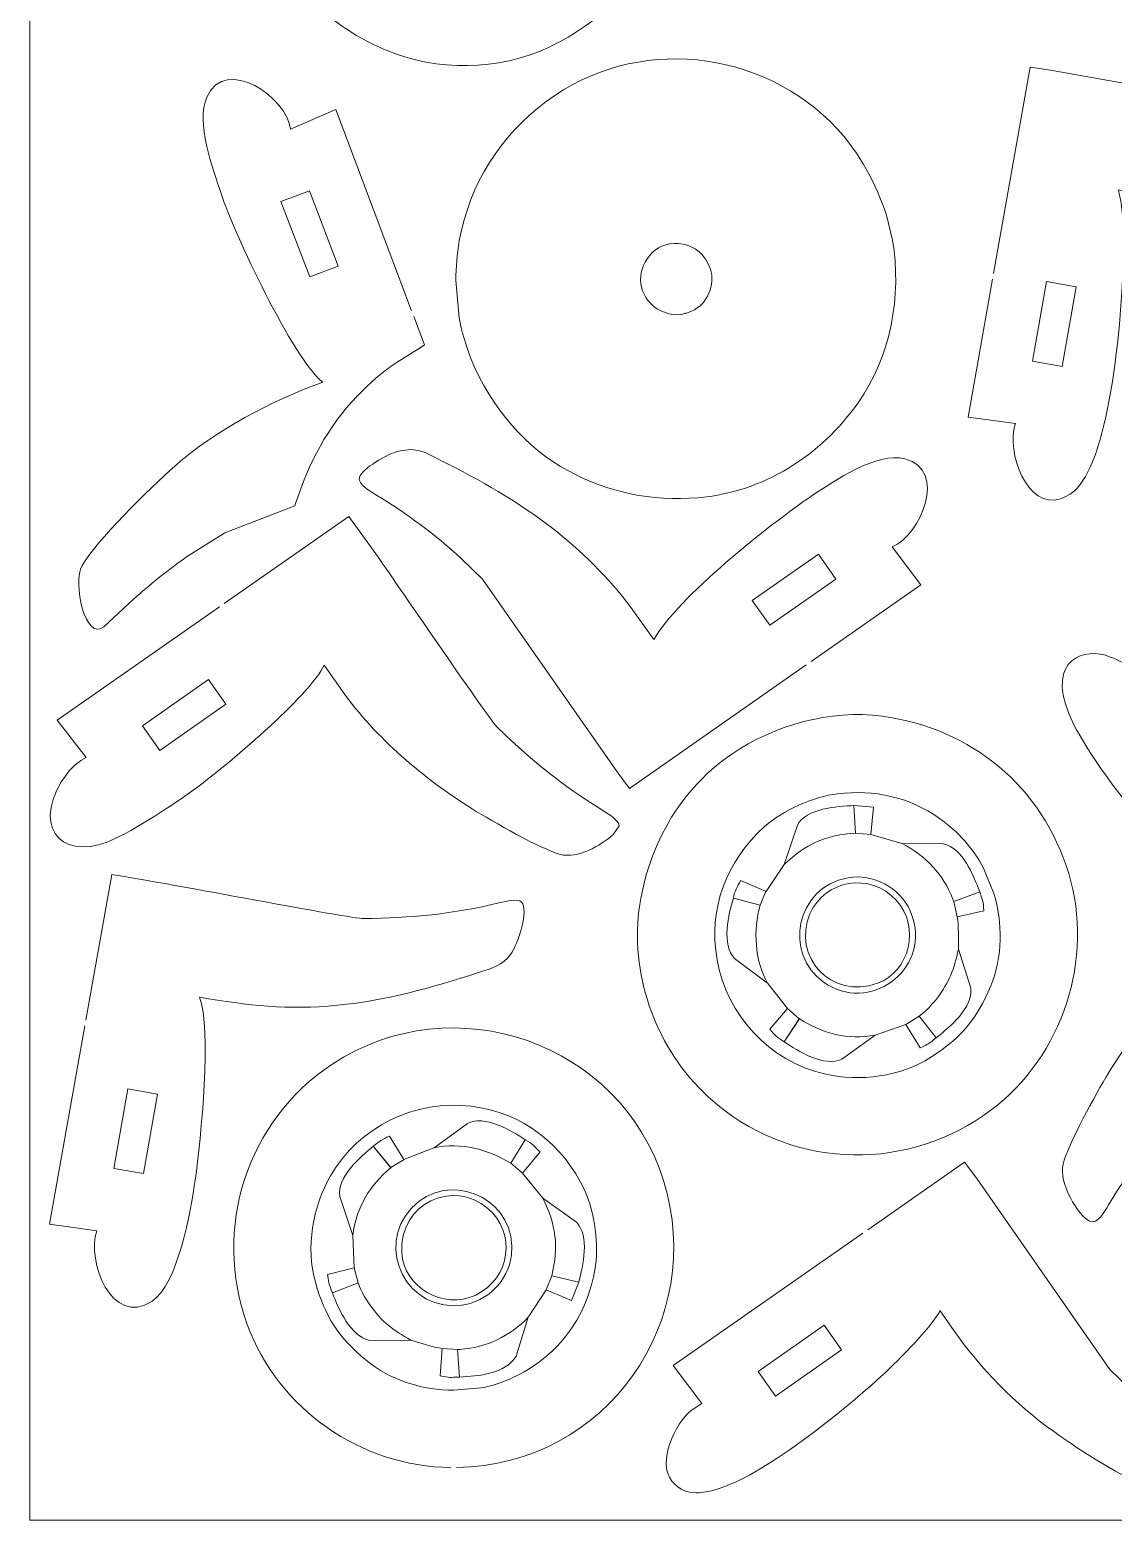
# Model space of a CAD drawing. Header units: centimetres. Extents: x -72 to 73, y -15 to 15.
# Drawn here: x 51.5 to 62.23, y -14.85 to -0.08 of the extents above; entities that cross this region are included whole.
import ezdxf

# ---------------------------------------------------------------- set-up
doc = ezdxf.new("R2010")
doc.units = ezdxf.units.CM
doc.header["$MEASUREMENT"] = 0
doc.layers.add('Camada 1', color=7, linetype='Continuous')

msp = doc.modelspace()

# ---------------------------------------------------------------- linework, layer by layer
at = {"layer": 'Camada 1', "color": 1, "lineweight": 9}
for points, knots in [([(51.5, -14.85), (51.5, -14.85), (72.5, -14.85), (72.5, -14.85), (72.5, -14.85), (72.5, -14.85), (72.5, 14.85), (72.5, 14.85), (72.5, 14.85), (72.5, 14.85), (51.5, 14.85), (51.5, 14.85), (51.5, 14.85), (51.5, 14.85), (51.5, -14.85), (51.5, -14.85), (51.5, -14.85), (51.5, -14.85), (51.5, -14.85), (51.5, -14.85)], [0, 0, 0, 0, 0.16666667, 0.16666667, 0.16666667, 0.16666667, 0.33333333, 0.33333333, 0.33333333, 0.33333333, 0.5, 0.5, 0.5, 0.5, 0.66666667, 0.66666667, 0.66666667, 0.66666667, 1, 1, 1, 1]), ([(60.51351, -7.89568), (60.69157, -8.02194), (60.8478, -8.1917), (60.94967, -8.38671), (60.94967, -8.38671), (60.94967, -8.38671), (61.05129, -8.63861), (61.05129, -8.63861), (61.05129, -8.63861), (61.13818, -8.9228), (61.13962, -9.2727), (61.02089, -9.55524), (61.02089, -9.55524), (60.88398, -9.88103), (60.72944, -10.06858), (60.42817, -10.26241), (60.42817, -10.26241), (60.127, -10.45617), (59.72451, -10.50686), (59.37451, -10.42768), (59.37451, -10.42768), (58.82852, -10.30417), (58.40406, -9.84354), (58.30868, -9.29564), (58.30868, -9.29564), (58.21976, -8.78478), (58.40128, -8.31883), (58.77902, -7.97691), (58.77902, -7.97691), (58.95574, -7.81694), (59.26374, -7.67779), (59.50361, -7.6508), (59.50361, -7.6508), (59.87038, -7.60953), (60.20912, -7.67983), (60.51351, -7.89568)], [0, 0, 0, 0, 0.1, 0.1, 0.1, 0.1, 0.2, 0.2, 0.2, 0.2, 0.3, 0.3, 0.3, 0.3, 0.4, 0.4, 0.4, 0.4, 0.5, 0.5, 0.5, 0.5, 0.6, 0.6, 0.6, 0.6, 0.7, 0.7, 0.7, 0.7, 0.8, 0.8, 0.8, 0.8, 1, 1, 1, 1]), ([(60.13981, -8.14219), (60.13981, -8.14219), (59.83311, -8.05449), (59.83311, -8.05449), (59.83311, -8.05449), (59.83311, -8.05449), (59.8576, -7.78248), (59.8576, -7.78248), (59.8576, -7.78248), (59.8576, -7.78248), (59.66538, -7.76744), (59.66538, -7.76744), (59.66538, -7.76744), (59.66538, -7.76744), (59.68175, -8.04232), (59.68175, -8.04232), (59.68175, -8.04232), (59.68175, -8.04232), (59.83311, -8.05449), (59.83311, -8.05449)], [0, 0, 0, 0, 0.16666667, 0.16666667, 0.16666667, 0.16666667, 0.33333333, 0.33333333, 0.33333333, 0.33333333, 0.5, 0.5, 0.5, 0.5, 0.66666667, 0.66666667, 0.66666667, 0.66666667, 1, 1, 1, 1]), ([(58.9734, -8.35116), (58.9734, -8.35116), (58.79365, -8.61834), (58.79365, -8.61834), (58.79365, -8.61834), (58.79365, -8.61834), (58.54235, -8.51063), (58.54235, -8.51063), (58.54235, -8.51063), (58.50841, -8.57445), (58.48569, -8.61309), (58.47003, -8.68652), (58.47003, -8.68652), (58.47003, -8.68652), (58.73438, -8.75642), (58.73438, -8.75642), (58.73438, -8.75642), (58.73438, -8.75642), (58.79279, -8.61553), (58.79279, -8.61553)], [0, 0, 0, 0, 0.16666667, 0.16666667, 0.16666667, 0.16666667, 0.33333333, 0.33333333, 0.33333333, 0.33333333, 0.5, 0.5, 0.5, 0.5, 0.66666667, 0.66666667, 0.66666667, 0.66666667, 1, 1, 1, 1]), ([(59.60743, -8.48334), (59.85317, -8.43884), (60.11877, -8.57812), (60.22165, -8.81229), (60.22165, -8.81229), (60.22165, -8.81229), (60.24964, -8.8837), (60.24964, -8.8837), (60.24964, -8.8837), (60.40725, -9.39923), (59.82041, -9.84174), (59.36014, -9.51551), (59.36014, -9.51551), (58.97559, -9.24294), (59.07483, -8.5798), (59.60743, -8.48334)], [0, 0, 0, 0, 0.2, 0.2, 0.2, 0.2, 0.4, 0.4, 0.4, 0.4, 0.6, 0.6, 0.6, 0.6, 1, 1, 1, 1]), ([(60.70063, -9.1918), (60.70014, -9.10355), (60.70289, -8.95384), (60.68822, -8.86956), (60.68822, -8.86956), (60.68822, -8.86956), (60.95302, -8.81013), (60.95302, -8.81013), (60.95302, -8.81013), (60.94484, -8.70547), (60.94041, -8.71857), (60.91119, -8.623), (60.91119, -8.623), (60.91119, -8.623), (60.65476, -8.71985), (60.65476, -8.71985), (60.65476, -8.71985), (60.65476, -8.71985), (60.68822, -8.86956), (60.68822, -8.86956)], [0, 0, 0, 0, 0.16666667, 0.16666667, 0.16666667, 0.16666667, 0.33333333, 0.33333333, 0.33333333, 0.33333333, 0.5, 0.5, 0.5, 0.5, 0.66666667, 0.66666667, 0.66666667, 0.66666667, 1, 1, 1, 1]), ([(58.81083, -9.52966), (58.81083, -9.52966), (59.00739, -9.78022), (59.00739, -9.78022), (59.00739, -9.78022), (59.00739, -9.78022), (58.83013, -9.98512), (58.83013, -9.98512), (58.83013, -9.98512), (58.87867, -10.04255), (58.9083, -10.0672), (58.9722, -10.10777), (58.9722, -10.10777), (58.9722, -10.10777), (59.12117, -9.88076), (59.12117, -9.88076), (59.12117, -9.88076), (59.12117, -9.88076), (59.00653, -9.7774), (59.00653, -9.7774)], [0, 0, 0, 0, 0.16666667, 0.16666667, 0.16666667, 0.16666667, 0.33333333, 0.33333333, 0.33333333, 0.33333333, 0.5, 0.5, 0.5, 0.5, 0.66666667, 0.66666667, 0.66666667, 0.66666667, 1, 1, 1, 1]), ([(59.87538, -10.04387), (59.87538, -10.04387), (60.17768, -9.93607), (60.17768, -9.93607), (60.17768, -9.93607), (60.17768, -9.93607), (60.31978, -10.16944), (60.31978, -10.16944), (60.31978, -10.16944), (60.42019, -10.12447), (60.39947, -10.1287), (60.48043, -10.07112), (60.48043, -10.07112), (60.48043, -10.07112), (60.30996, -9.85565), (60.30996, -9.85565), (60.30996, -9.85565), (60.30996, -9.85565), (60.17768, -9.93607), (60.17768, -9.93607)], [0, 0, 0, 0, 0.16666667, 0.16666667, 0.16666667, 0.16666667, 0.33333333, 0.33333333, 0.33333333, 0.33333333, 0.5, 0.5, 0.5, 0.5, 0.66666667, 0.66666667, 0.66666667, 0.66666667, 1, 1, 1, 1]), ([(56.56786, -13.26566), (56.39505, -13.39903), (56.18704, -13.4988), (55.97076, -13.53921), (55.97076, -13.53921), (55.97076, -13.53921), (55.70016, -13.56274), (55.70016, -13.56274), (55.70016, -13.56274), (55.40298, -13.56274), (55.06795, -13.46181), (54.83246, -13.26566), (54.83246, -13.26566), (54.56094, -13.03948), (54.42677, -12.83686), (54.32949, -12.49209), (54.32949, -12.49209), (54.23225, -12.14743), (54.30146, -11.7477), (54.4795, -11.43614), (54.4795, -11.43614), (54.75725, -10.95013), (55.32186, -10.67889), (55.8737, -10.74787), (55.8737, -10.74787), (56.38824, -10.81219), (56.78075, -11.12201), (56.99729, -11.58321), (56.99729, -11.58321), (57.09861, -11.79899), (57.14162, -12.1342), (57.0973, -12.37149), (57.0973, -12.37149), (57.02953, -12.7343), (56.86326, -13.03768), (56.56786, -13.26566)], [0, 0, 0, 0, 0.1, 0.1, 0.1, 0.1, 0.2, 0.2, 0.2, 0.2, 0.3, 0.3, 0.3, 0.3, 0.4, 0.4, 0.4, 0.4, 0.5, 0.5, 0.5, 0.5, 0.6, 0.6, 0.6, 0.6, 0.7, 0.7, 0.7, 0.7, 0.8, 0.8, 0.8, 0.8, 1, 1, 1, 1]), ([(55.50309, -11.15966), (55.50309, -11.15966), (55.20601, -11.27437), (55.20601, -11.27437), (55.20601, -11.27437), (55.20601, -11.27437), (55.06189, -11.04494), (55.06189, -11.04494), (55.06189, -11.04494), (54.99278, -11.07457), (54.96054, -11.0957), (54.90306, -11.14495), (54.90306, -11.14495), (54.90306, -11.14495), (55.0766, -11.35378), (55.0766, -11.35378), (55.0766, -11.35378), (55.0766, -11.35378), (55.20896, -11.27437), (55.20896, -11.27437)], [0, 0, 0, 0, 0.16666667, 0.16666667, 0.16666667, 0.16666667, 0.33333333, 0.33333333, 0.33333333, 0.33333333, 0.5, 0.5, 0.5, 0.5, 0.66666667, 0.66666667, 0.66666667, 0.66666667, 1, 1, 1, 1]), ([(56.58257, -11.65968), (56.58257, -11.65968), (56.37961, -11.40967), (56.37961, -11.40967), (56.37961, -11.40967), (56.37961, -11.40967), (56.55609, -11.20083), (56.55609, -11.20083), (56.55609, -11.20083), (56.50499, -11.14972), (56.47468, -11.1167), (56.40903, -11.08025), (56.40903, -11.08025), (56.40903, -11.08025), (56.2649, -11.31262), (56.2649, -11.31262), (56.2649, -11.31262), (56.2649, -11.31262), (56.38255, -11.40967), (56.38255, -11.40967)], [0, 0, 0, 0, 0.16666667, 0.16666667, 0.16666667, 0.16666667, 0.33333333, 0.33333333, 0.33333333, 0.33333333, 0.5, 0.5, 0.5, 0.5, 0.66666667, 0.66666667, 0.66666667, 0.66666667, 1, 1, 1, 1]), ([(56.27078, -12.22736), (56.2415, -12.47537), (56.03065, -12.68865), (55.77664, -12.71857), (55.77664, -12.71857), (55.77664, -12.71857), (55.70016, -12.72445), (55.70016, -12.72445), (55.70016, -12.72445), (55.16107, -12.72445), (54.90947, -12.03387), (55.35602, -11.6891), (55.35602, -11.6891), (55.72912, -11.40105), (56.33426, -11.68983), (56.27078, -12.22736)], [0, 0, 0, 0, 0.2, 0.2, 0.2, 0.2, 0.4, 0.4, 0.4, 0.4, 0.6, 0.6, 0.6, 0.6, 1, 1, 1, 1]), ([(54.7001, -12.02735), (54.7001, -12.02735), (54.71481, -12.34796), (54.71481, -12.34796), (54.71481, -12.34796), (54.71481, -12.34796), (54.45009, -12.41561), (54.45009, -12.41561), (54.45009, -12.41561), (54.46374, -12.52478), (54.46575, -12.50373), (54.49715, -12.59799), (54.49715, -12.59799), (54.49715, -12.59799), (54.75305, -12.49797), (54.75305, -12.49797), (54.75305, -12.49797), (54.75305, -12.49797), (54.71481, -12.34796), (54.71481, -12.34796)], [0, 0, 0, 0, 0.16666667, 0.16666667, 0.16666667, 0.16666667, 0.33333333, 0.33333333, 0.33333333, 0.33333333, 0.5, 0.5, 0.5, 0.5, 0.66666667, 0.66666667, 0.66666667, 0.66666667, 1, 1, 1, 1]), ([(56.44138, -12.83622), (56.44138, -12.83622), (56.61492, -12.56856), (56.61492, -12.56856), (56.61492, -12.56856), (56.61492, -12.56856), (56.86788, -12.67151), (56.86788, -12.67151), (56.86788, -12.67151), (56.86788, -12.67151), (56.93847, -12.49209), (56.93847, -12.49209), (56.93847, -12.49209), (56.93847, -12.49209), (56.67081, -12.42738), (56.67081, -12.42738), (56.67081, -12.42738), (56.67081, -12.42738), (56.61492, -12.56856), (56.61492, -12.56856)], [0, 0, 0, 0, 0.16666667, 0.16666667, 0.16666667, 0.16666667, 0.33333333, 0.33333333, 0.33333333, 0.33333333, 0.5, 0.5, 0.5, 0.5, 0.66666667, 0.66666667, 0.66666667, 0.66666667, 1, 1, 1, 1]), ([(55.27367, -13.06566), (55.3582, -13.09099), (55.50056, -13.13739), (55.58545, -13.14801), (55.58545, -13.14801), (55.58545, -13.14801), (55.56486, -13.41861), (55.56486, -13.41861), (55.56486, -13.41861), (55.66735, -13.44139), (55.65611, -13.43332), (55.75605, -13.43332), (55.75605, -13.43332), (55.75605, -13.43332), (55.7384, -13.15977), (55.7384, -13.15977), (55.7384, -13.15977), (55.7384, -13.15977), (55.58545, -13.14801), (55.58545, -13.14801)], [0, 0, 0, 0, 0.16666667, 0.16666667, 0.16666667, 0.16666667, 0.33333333, 0.33333333, 0.33333333, 0.33333333, 0.5, 0.5, 0.5, 0.5, 0.66666667, 0.66666667, 0.66666667, 0.66666667, 1, 1, 1, 1])]:
    msp.add_open_spline(points, degree=3, knots=knots, dxfattribs=at)
at = {"layer": 'Camada 1', "color": 3, "lineweight": 9}
for points, knots in [([(57.65924, 2.59106), (57.16298, 3.54683), (56.02714, 3.98617), (55.0227, 3.58358), (55.0227, 3.58358), (54.41599, 3.34041), (53.93979, 2.7996), (53.78636, 2.16416), (53.78636, 2.16416), (53.68445, 1.74214), (53.70361, 1.29274), (53.86209, 0.88586), (53.86209, 0.88586), (54.00409, 0.5213), (54.26929, 0.1744), (54.59409, -0.04291), (54.59409, -0.04291), (54.76999, -0.1606), (54.84259, -0.20332), (55.03893, -0.28603), (55.03893, -0.28603), (55.52248, -0.48973), (56.15261, -0.48525), (56.63302, -0.25696), (56.63302, -0.25696), (57.00087, -0.08216), (57.29553, 0.15163), (57.52712, 0.49122), (57.52712, 0.49122), (57.90665, 1.04773), (57.98536, 1.78801), (57.73907, 2.41427), (57.73907, 2.41427), (57.73907, 2.41427), (57.65924, 2.59106), (57.65924, 2.59106)], [0, 0, 0, 0, 0.1, 0.1, 0.1, 0.1, 0.2, 0.2, 0.2, 0.2, 0.3, 0.3, 0.3, 0.3, 0.4, 0.4, 0.4, 0.4, 0.5, 0.5, 0.5, 0.5, 0.6, 0.6, 0.6, 0.6, 0.7, 0.7, 0.7, 0.7, 0.8, 0.8, 0.8, 0.8, 1, 1, 1, 1]), ([(59.98714, -1.91563), (59.87924, -1.60015), (59.72323, -1.30214), (59.49859, -1.05979), (59.49859, -1.05979), (58.7623, -0.26545), (57.49428, -0.12899), (56.61702, -0.79012), (56.61702, -0.79012), (56.15345, -1.13949), (55.86314, -1.59468), (55.75445, -2.17281), (55.75445, -2.17281), (55.72831, -2.31189), (55.72682, -2.42602), (55.71922, -2.56456), (55.71922, -2.56456), (55.71922, -2.56456), (55.75436, -2.93421), (55.75436, -2.93421), (55.75436, -2.93421), (55.77325, -3.06171), (55.82822, -3.21959), (55.86992, -3.33801), (55.86992, -3.33801), (56.0719, -3.83007), (56.4176, -4.2264), (56.83672, -4.45107), (56.83672, -4.45107), (57.23552, -4.66485), (57.65211, -4.7549), (58.11793, -4.717), (58.11793, -4.717), (58.77023, -4.66393), (59.33409, -4.30051), (59.70521, -3.77751), (59.70521, -3.77751), (60.02877, -3.32153), (60.14196, -2.71354), (60.04644, -2.16449), (60.04644, -2.16449), (60.04644, -2.16449), (59.98714, -1.91563), (59.98714, -1.91563)], [0, 0, 0, 0, 0.08333333, 0.08333333, 0.08333333, 0.08333333, 0.16666667, 0.16666667, 0.16666667, 0.16666667, 0.25, 0.25, 0.25, 0.25, 0.33333333, 0.33333333, 0.33333333, 0.33333333, 0.41666667, 0.41666667, 0.41666667, 0.41666667, 0.5, 0.5, 0.5, 0.5, 0.58333333, 0.58333333, 0.58333333, 0.58333333, 0.66666667, 0.66666667, 0.66666667, 0.66666667, 0.75, 0.75, 0.75, 0.75, 0.83333333, 0.83333333, 0.83333333, 0.83333333, 1, 1, 1, 1]), ([(55.30339, -2.92008), (55.30339, -2.92008), (55.40968, -3.20194), (55.40968, -3.20194), (55.40968, -3.20194), (55.11385, -3.39792), (55.02478, -3.41746), (54.74435, -3.70939), (54.74435, -3.70939), (54.44926, -4.01657), (54.26055, -4.3765), (54.13292, -4.77585), (54.13292, -4.77585), (54.13292, -4.77585), (54.12553, -4.79759), (54.12553, -4.79759), (54.12553, -4.79759), (54.12553, -4.79759), (53.4308, -5.06428), (53.4308, -5.06428), (53.4308, -5.06428), (53.4308, -5.06428), (53.05326, -5.30372), (53.05326, -5.30372), (53.05326, -5.30372), (52.88729, -5.41549), (52.67621, -5.58955), (52.52737, -5.72298), (52.52737, -5.72298), (52.52737, -5.72298), (52.2324, -5.99689), (52.2324, -5.99689), (52.2324, -5.99689), (52.047, -6.13937), (51.92073, -5.56338), (52.01802, -5.3892), (52.01802, -5.3892), (52.14821, -5.1561), (52.68719, -4.62474), (52.93749, -4.40297), (52.93749, -4.40297), (53.33628, -4.04964), (53.89559, -3.7543), (54.40213, -3.57295), (54.40213, -3.57295), (54.1096, -3.34454), (53.51861, -2.08313), (53.39476, -1.7038), (53.39476, -1.7038), (53.31232, -1.45128), (53.14317, -0.99555), (53.25412, -0.74646), (53.25412, -0.74646), (53.44165, -0.32543), (54.05512, -0.7578), (54.08214, -1.06502), (54.08214, -1.06502), (54.08214, -1.06502), (54.53059, -0.87082), (54.53059, -0.87082), (54.53059, -0.87082), (54.53059, -0.87082), (55.28263, -2.86504), (55.28263, -2.86504)], [0, 0, 0, 0, 0.05882353, 0.05882353, 0.05882353, 0.05882353, 0.11764706, 0.11764706, 0.11764706, 0.11764706, 0.17647059, 0.17647059, 0.17647059, 0.17647059, 0.23529412, 0.23529412, 0.23529412, 0.23529412, 0.29411765, 0.29411765, 0.29411765, 0.29411765, 0.35294118, 0.35294118, 0.35294118, 0.35294118, 0.41176471, 0.41176471, 0.41176471, 0.41176471, 0.47058824, 0.47058824, 0.47058824, 0.47058824, 0.52941176, 0.52941176, 0.52941176, 0.52941176, 0.58823529, 0.58823529, 0.58823529, 0.58823529, 0.64705882, 0.64705882, 0.64705882, 0.64705882, 0.70588235, 0.70588235, 0.70588235, 0.70588235, 0.76470588, 0.76470588, 0.76470588, 0.76470588, 0.82352941, 0.82352941, 0.82352941, 0.82352941, 0.88235294, 0.88235294, 0.88235294, 0.88235294, 1, 1, 1, 1]), ([(61.0485, -2.49476), (61.0485, -2.49476), (61.41239, -0.45095), (61.41239, -0.45095), (61.41239, -0.45095), (61.41239, -0.45095), (61.61329, -0.4804), (61.61329, -0.4804), (61.61329, -0.4804), (61.61329, -0.4804), (63.90983, -0.88833), (63.90983, -0.88833), (63.90983, -0.88833), (64.06994, -0.90217), (64.44945, -0.87291), (64.63073, -0.84818), (64.63073, -0.84818), (64.83657, -0.8201), (65.04331, -0.78078), (65.24548, -0.73258), (65.24548, -0.73258), (65.29716, -0.7195), (65.45307, -0.67604), (65.48334, -0.73868), (65.48334, -0.73868), (65.53013, -0.8355), (65.44752, -1.09914), (65.39395, -1.19482), (65.39395, -1.19482), (65.30859, -1.34725), (65.19092, -1.37636), (65.02373, -1.43118), (65.02373, -1.43118), (64.63962, -1.55559), (64.56021, -1.57911), (64.14473, -1.67344), (64.14473, -1.67344), (63.73028, -1.76754), (63.06926, -1.80039), (62.64227, -1.7251), (62.64227, -1.7251), (62.53574, -1.70631), (62.39358, -1.69454), (62.28546, -1.66518), (62.28546, -1.66518), (62.29366, -1.72046), (62.3134, -1.7759), (62.32042, -1.85651), (62.32042, -1.85651), (62.37423, -2.47454), (62.25825, -3.92904), (61.98358, -4.46128), (61.98358, -4.46128), (61.91146, -4.58345), (61.86284, -4.67789), (61.71271, -4.72713), (61.71271, -4.72713), (61.38418, -4.83486), (61.1691, -4.27435), (61.26464, -3.98208), (61.26464, -3.98208), (61.26464, -3.98208), (60.79523, -3.91723), (60.79523, -3.91723), (60.79523, -3.91723), (60.79523, -3.91723), (61.03819, -2.55268), (61.03819, -2.55268)], [0, 0, 0, 0, 0.05555556, 0.05555556, 0.05555556, 0.05555556, 0.11111111, 0.11111111, 0.11111111, 0.11111111, 0.16666667, 0.16666667, 0.16666667, 0.16666667, 0.22222222, 0.22222222, 0.22222222, 0.22222222, 0.27777778, 0.27777778, 0.27777778, 0.27777778, 0.33333333, 0.33333333, 0.33333333, 0.33333333, 0.38888889, 0.38888889, 0.38888889, 0.38888889, 0.44444444, 0.44444444, 0.44444444, 0.44444444, 0.5, 0.5, 0.5, 0.5, 0.55555556, 0.55555556, 0.55555556, 0.55555556, 0.61111111, 0.61111111, 0.61111111, 0.61111111, 0.66666667, 0.66666667, 0.66666667, 0.66666667, 0.72222222, 0.72222222, 0.72222222, 0.72222222, 0.77777778, 0.77777778, 0.77777778, 0.77777778, 0.83333333, 0.83333333, 0.83333333, 0.83333333, 0.88888889, 0.88888889, 0.88888889, 0.88888889, 1, 1, 1, 1]), ([(59.19281, -6.37258), (59.19281, -6.37258), (57.44068, -7.59726), (57.44068, -7.59726), (57.44068, -7.59726), (57.44068, -7.59726), (57.31945, -7.43439), (57.31945, -7.43439), (57.31945, -7.43439), (57.31945, -7.43439), (55.98568, -5.52445), (55.98568, -5.52445), (55.98568, -5.52445), (55.98568, -5.52445), (55.77457, -5.32038), (55.77457, -5.32038), (55.77457, -5.32038), (55.524, -5.08351), (55.21911, -4.86335), (54.92942, -4.68772), (54.92942, -4.68772), (54.88324, -4.66133), (54.74263, -4.58091), (54.76554, -4.51521), (54.76554, -4.51521), (54.79672, -4.42579), (55.03942, -4.28748), (55.12214, -4.26552), (55.12214, -4.26552), (55.32, -4.213), (55.37286, -4.24557), (55.58023, -4.35052), (55.58023, -4.35052), (55.96406, -4.54637), (56.32696, -4.74926), (56.66923, -5.01351), (56.66923, -5.01351), (56.96117, -5.2389), (57.23425, -5.50974), (57.45851, -5.80737), (57.45851, -5.80737), (57.45851, -5.80737), (57.6836, -6.12373), (57.6836, -6.12373), (57.6836, -6.12373), (57.90559, -5.71324), (58.84621, -4.96936), (59.23907, -4.70423), (59.23907, -4.70423), (59.47542, -4.54474), (59.89265, -4.2607), (60.17059, -4.33206), (60.17059, -4.33206), (60.59595, -4.44126), (60.33119, -5.08525), (60.04204, -5.20484), (60.04204, -5.20484), (60.04204, -5.20484), (60.32642, -5.58023), (60.32642, -5.58023), (60.32642, -5.58023), (60.32642, -5.58023), (59.24103, -6.33888), (59.24103, -6.33888)], [0, 0, 0, 0, 0.05882353, 0.05882353, 0.05882353, 0.05882353, 0.11764706, 0.11764706, 0.11764706, 0.11764706, 0.17647059, 0.17647059, 0.17647059, 0.17647059, 0.23529412, 0.23529412, 0.23529412, 0.23529412, 0.29411765, 0.29411765, 0.29411765, 0.29411765, 0.35294118, 0.35294118, 0.35294118, 0.35294118, 0.41176471, 0.41176471, 0.41176471, 0.41176471, 0.47058824, 0.47058824, 0.47058824, 0.47058824, 0.52941176, 0.52941176, 0.52941176, 0.52941176, 0.58823529, 0.58823529, 0.58823529, 0.58823529, 0.64705882, 0.64705882, 0.64705882, 0.64705882, 0.70588235, 0.70588235, 0.70588235, 0.70588235, 0.76470588, 0.76470588, 0.76470588, 0.76470588, 0.82352941, 0.82352941, 0.82352941, 0.82352941, 0.88235294, 0.88235294, 0.88235294, 0.88235294, 1, 1, 1, 1]), ([(53.42597, -5.76489), (53.42597, -5.76489), (54.66028, -4.90215), (54.66028, -4.90215), (54.66028, -4.90215), (54.66028, -4.90215), (54.95358, -5.31079), (54.95358, -5.31079), (54.95358, -5.31079), (55.15317, -5.59472), (56.06151, -6.92689), (56.13286, -6.99498), (56.13286, -6.99498), (56.52948, -7.36589), (56.72592, -7.53544), (57.19804, -7.82903), (57.19804, -7.82903), (57.23183, -7.85004), (57.34137, -7.92076), (57.3383, -7.96781), (57.3383, -7.96781), (57.3383, -7.96781), (57.28072, -8.05481), (57.28072, -8.05481), (57.28072, -8.05481), (57.15666, -8.1654), (56.9257, -8.29793), (56.75401, -8.25127), (56.75401, -8.25127), (56.56568, -8.20009), (56.08358, -7.9269), (55.88117, -7.79959), (55.88117, -7.79959), (55.40013, -7.49702), (54.92678, -7.09857), (54.59787, -6.63349), (54.59787, -6.63349), (54.59787, -6.63349), (54.41494, -6.37737), (54.41494, -6.37737), (54.41494, -6.37737), (54.28341, -6.67229), (53.42671, -7.39278), (53.11969, -7.61466), (53.11969, -7.61466), (52.90245, -7.77165), (52.60309, -7.96798), (52.36023, -8.08898), (52.36023, -8.08898), (51.85363, -8.3414), (51.51957, -8.02599), (51.8122, -7.53195), (51.8122, -7.53195), (51.89849, -7.40621), (51.92636, -7.36551), (52.05724, -7.29217), (52.05724, -7.29217), (52.05724, -7.29217), (51.77212, -6.92088), (51.77212, -6.92088), (51.77212, -6.92088), (51.77212, -6.92088), (53.37776, -5.7986), (53.37776, -5.7986)], [0, 0, 0, 0, 0.05882353, 0.05882353, 0.05882353, 0.05882353, 0.11764706, 0.11764706, 0.11764706, 0.11764706, 0.17647059, 0.17647059, 0.17647059, 0.17647059, 0.23529412, 0.23529412, 0.23529412, 0.23529412, 0.29411765, 0.29411765, 0.29411765, 0.29411765, 0.35294118, 0.35294118, 0.35294118, 0.35294118, 0.41176471, 0.41176471, 0.41176471, 0.41176471, 0.47058824, 0.47058824, 0.47058824, 0.47058824, 0.52941176, 0.52941176, 0.52941176, 0.52941176, 0.58823529, 0.58823529, 0.58823529, 0.58823529, 0.64705882, 0.64705882, 0.64705882, 0.64705882, 0.70588235, 0.70588235, 0.70588235, 0.70588235, 0.76470588, 0.76470588, 0.76470588, 0.76470588, 0.82352941, 0.82352941, 0.82352941, 0.82352941, 0.88235294, 0.88235294, 0.88235294, 0.88235294, 1, 1, 1, 1]), ([(64.09562, -7.84169), (64.09562, -7.84169), (64.44857, -8.33355), (64.44857, -8.33355), (64.44857, -8.33355), (64.0323, -8.71255), (63.69781, -9.32703), (63.64423, -9.88867), (63.64423, -9.88867), (63.64423, -9.88867), (63.61943, -10.20481), (63.61943, -10.20481), (63.61943, -10.20481), (63.61943, -10.20481), (63.01739, -10.64222), (63.01739, -10.64222), (63.01739, -10.64222), (62.96051, -10.69318), (62.7074, -10.97802), (62.64156, -11.06071), (62.64156, -11.06071), (62.47416, -11.27094), (62.32765, -11.49699), (62.18668, -11.72568), (62.18668, -11.72568), (62.15341, -11.78235), (62.08099, -11.92623), (61.9989, -11.88756), (61.9989, -11.88756), (61.88857, -11.83559), (61.69022, -11.50608), (61.73684, -11.32171), (61.73684, -11.32171), (61.78621, -11.12653), (62.06312, -10.62206), (62.1847, -10.42189), (62.1847, -10.42189), (62.57481, -9.77961), (62.97521, -9.38218), (63.56964, -8.9503), (63.56964, -8.9503), (63.56964, -8.9503), (63.3967, -8.83237), (63.3967, -8.83237), (63.3967, -8.83237), (62.94871, -8.50482), (62.00527, -7.3811), (61.79348, -6.85593), (61.79348, -6.85593), (61.57675, -6.31852), (61.95123, -6.19093), (62.20441, -6.2956), (62.20441, -6.2956), (62.36843, -6.3634), (62.52733, -6.44534), (62.61384, -6.60892), (62.61384, -6.60892), (62.61384, -6.60892), (62.99437, -6.30699), (62.99437, -6.30699), (62.99437, -6.30699), (62.99437, -6.30699), (64.06132, -7.7939), (64.06132, -7.7939)], [0, 0, 0, 0, 0.05882353, 0.05882353, 0.05882353, 0.05882353, 0.11764706, 0.11764706, 0.11764706, 0.11764706, 0.17647059, 0.17647059, 0.17647059, 0.17647059, 0.23529412, 0.23529412, 0.23529412, 0.23529412, 0.29411765, 0.29411765, 0.29411765, 0.29411765, 0.35294118, 0.35294118, 0.35294118, 0.35294118, 0.41176471, 0.41176471, 0.41176471, 0.41176471, 0.47058824, 0.47058824, 0.47058824, 0.47058824, 0.52941176, 0.52941176, 0.52941176, 0.52941176, 0.58823529, 0.58823529, 0.58823529, 0.58823529, 0.64705882, 0.64705882, 0.64705882, 0.64705882, 0.70588235, 0.70588235, 0.70588235, 0.70588235, 0.76470588, 0.76470588, 0.76470588, 0.76470588, 0.82352941, 0.82352941, 0.82352941, 0.82352941, 0.88235294, 0.88235294, 0.88235294, 0.88235294, 1, 1, 1, 1]), ([(57.52218, -8.93632), (57.49118, -9.62603), (57.7794, -10.29404), (58.31541, -10.73611), (58.31541, -10.73611), (59.09815, -11.38166), (60.21741, -11.39193), (61.02452, -10.78443), (61.02452, -10.78443), (61.73266, -10.25142), (62.04916, -9.2816), (61.79236, -8.44226), (61.79236, -8.44226), (61.52694, -7.57475), (60.83373, -7.00503), (59.94529, -6.88216), (59.94529, -6.88216), (59.43188, -6.81116), (58.87298, -6.9726), (58.45463, -7.25793), (58.45463, -7.25793), (57.89162, -7.64194), (57.5741, -8.26726), (57.52218, -8.93632)], [0, 0, 0, 0, 0.14285714, 0.14285714, 0.14285714, 0.14285714, 0.28571429, 0.28571429, 0.28571429, 0.28571429, 0.42857143, 0.42857143, 0.42857143, 0.42857143, 0.57142857, 0.57142857, 0.57142857, 0.57142857, 0.71428571, 0.71428571, 0.71428571, 0.71428571, 1, 1, 1, 1]), ([(52.05624, -9.8932), (52.05624, -9.8932), (52.31303, -8.45097), (52.31303, -8.45097), (52.31303, -8.45097), (52.90768, -8.54372), (54.67792, -8.88875), (54.80758, -8.88784), (54.80758, -8.88784), (55.25696, -8.88469), (55.71032, -8.84007), (56.14611, -8.7326), (56.14611, -8.7326), (56.19101, -8.72035), (56.33658, -8.68576), (56.37154, -8.72456), (56.37154, -8.72456), (56.44198, -8.80273), (56.34669, -9.12903), (56.26223, -9.2429), (56.26223, -9.2429), (56.18187, -9.35123), (56.08254, -9.37866), (55.9467, -9.42321), (55.9467, -9.42321), (55.47493, -9.5756), (55.04497, -9.69694), (54.54853, -9.74714), (54.54853, -9.74714), (54.05377, -9.79717), (53.66351, -9.74806), (53.1827, -9.66759), (53.1827, -9.66759), (53.29883, -9.97042), (53.19998, -11.07027), (53.13814, -11.47865), (53.13814, -11.47865), (53.09141, -11.78728), (52.97194, -12.51103), (52.70808, -12.68114), (52.70808, -12.68114), (52.30777, -12.93921), (52.06331, -12.28421), (52.16239, -11.9816), (52.16239, -11.9816), (52.16239, -11.9816), (51.69586, -11.91725), (51.69586, -11.91725), (51.69586, -11.91725), (51.69586, -11.91725), (52.04594, -9.95112), (52.04594, -9.95112)], [0, 0, 0, 0, 0.07142857, 0.07142857, 0.07142857, 0.07142857, 0.14285714, 0.14285714, 0.14285714, 0.14285714, 0.21428571, 0.21428571, 0.21428571, 0.21428571, 0.28571429, 0.28571429, 0.28571429, 0.28571429, 0.35714286, 0.35714286, 0.35714286, 0.35714286, 0.42857143, 0.42857143, 0.42857143, 0.42857143, 0.5, 0.5, 0.5, 0.5, 0.57142857, 0.57142857, 0.57142857, 0.57142857, 0.64285714, 0.64285714, 0.64285714, 0.64285714, 0.71428571, 0.71428571, 0.71428571, 0.71428571, 0.78571429, 0.78571429, 0.78571429, 0.78571429, 0.85714286, 0.85714286, 0.85714286, 0.85714286, 1, 1, 1, 1]), ([(55.72842, -14.32852), (57.22425, -14.30516), (58.20803, -12.86388), (57.77804, -11.48299), (57.77804, -11.48299), (57.35403, -10.12133), (55.70016, -9.53405), (54.49255, -10.33294), (54.49255, -10.33294), (53.64636, -10.89273), (53.30928, -11.9601), (53.65427, -12.90955), (53.65427, -12.90955), (53.96147, -13.75502), (54.78658, -14.31776), (55.66959, -14.32862)], [0, 0, 0, 0, 0.2, 0.2, 0.2, 0.2, 0.4, 0.4, 0.4, 0.4, 0.6, 0.6, 0.6, 0.6, 1, 1, 1, 1]), ([(59.80214, -11.97243), (59.80214, -11.97243), (60.76161, -11.30298), (60.76161, -11.30298), (60.76161, -11.30298), (60.76161, -11.30298), (60.88115, -11.46343), (60.88115, -11.46343), (60.88115, -11.46343), (60.88115, -11.46343), (62.20069, -13.3582), (62.20069, -13.3582), (62.20069, -13.3582), (62.20069, -13.3582), (62.46433, -13.61166), (62.46433, -13.61166), (62.46433, -13.61166), (62.68001, -13.81483), (62.99093, -14.04053), (63.25045, -14.19589), (63.25045, -14.19589), (63.29649, -14.22219), (63.44091, -14.30899), (63.43795, -14.36623), (63.43795, -14.36623), (63.43285, -14.46441), (63.17774, -14.60116), (63.07846, -14.63229), (63.07846, -14.63229), (62.87999, -14.69456), (62.83212, -14.64429), (62.64351, -14.55983), (62.64351, -14.55983), (62.30583, -14.4086), (61.94286, -14.18513), (61.64102, -13.96913), (61.64102, -13.96913), (61.2652, -13.70019), (60.9194, -13.34879), (60.65534, -12.97167), (60.65534, -12.97167), (60.65534, -12.97167), (60.51868, -12.7765), (60.51868, -12.7765), (60.51868, -12.7765), (60.39172, -12.97083), (60.296, -13.06152), (60.12934, -13.23583), (60.12934, -13.23583), (59.77728, -13.60408), (58.89629, -14.31232), (58.43964, -14.4944), (58.43964, -14.4944), (58.25143, -14.56944), (58.01131, -14.65129), (57.86035, -14.46194), (57.86035, -14.46194), (57.71243, -14.2764), (57.89181, -13.88995), (58.05327, -13.76312), (58.05327, -13.76312), (58.05327, -13.76312), (58.15856, -13.69299), (58.15856, -13.69299), (58.15856, -13.69299), (58.15856, -13.69299), (57.87417, -13.31759), (57.87417, -13.31759), (57.87417, -13.31759), (57.87417, -13.31759), (59.75389, -12.00609), (59.75389, -12.00609)], [0, 0, 0, 0, 0.05263158, 0.05263158, 0.05263158, 0.05263158, 0.10526316, 0.10526316, 0.10526316, 0.10526316, 0.15789474, 0.15789474, 0.15789474, 0.15789474, 0.21052632, 0.21052632, 0.21052632, 0.21052632, 0.26315789, 0.26315789, 0.26315789, 0.26315789, 0.31578947, 0.31578947, 0.31578947, 0.31578947, 0.36842105, 0.36842105, 0.36842105, 0.36842105, 0.42105263, 0.42105263, 0.42105263, 0.42105263, 0.47368421, 0.47368421, 0.47368421, 0.47368421, 0.52631579, 0.52631579, 0.52631579, 0.52631579, 0.57894737, 0.57894737, 0.57894737, 0.57894737, 0.63157895, 0.63157895, 0.63157895, 0.63157895, 0.68421053, 0.68421053, 0.68421053, 0.68421053, 0.73684211, 0.73684211, 0.73684211, 0.73684211, 0.78947368, 0.78947368, 0.78947368, 0.78947368, 0.84210526, 0.84210526, 0.84210526, 0.84210526, 0.89473684, 0.89473684, 0.89473684, 0.89473684, 1, 1, 1, 1])]:
    msp.add_open_spline(points, degree=3, knots=knots, dxfattribs=at)
at = {"layer": 'Camada 1', "lineweight": 9}
for points, knots in [([(53.98855, -1.78148), (53.98855, -1.78148), (54.27527, -2.52839), (54.27527, -2.52839), (54.27527, -2.52839), (54.27527, -2.52839), (54.55534, -2.42088), (54.55534, -2.42088), (54.55534, -2.42088), (54.55534, -2.42088), (54.26969, -1.67671), (54.26969, -1.67671), (54.26969, -1.67671), (54.26969, -1.67671), (53.98855, -1.78148), (53.98855, -1.78148)], [0, 0, 0, 0, 0.2, 0.2, 0.2, 0.2, 0.4, 0.4, 0.4, 0.4, 0.6, 0.6, 0.6, 0.6, 1, 1, 1, 1]), ([(58.24335, -2.45203), (58.29227, -2.59877), (58.21687, -2.80217), (58.0558, -2.86724), (58.0558, -2.86724), (58.0558, -2.86724), (57.99854, -2.89038), (57.99854, -2.89038), (57.99854, -2.89038), (57.99854, -2.89038), (57.99471, -2.88875), (57.99471, -2.88875), (57.99471, -2.88875), (57.89637, -2.92849), (57.76786, -2.8858), (57.68698, -2.82592), (57.68698, -2.82592), (57.50455, -2.67361), (57.51397, -2.44411), (57.66655, -2.28853), (57.66655, -2.28853), (57.80636, -2.14597), (58.1425, -2.1495), (58.24335, -2.45203)], [0, 0, 0, 0, 0.14285714, 0.14285714, 0.14285714, 0.14285714, 0.28571429, 0.28571429, 0.28571429, 0.28571429, 0.42857143, 0.42857143, 0.42857143, 0.42857143, 0.57142857, 0.57142857, 0.57142857, 0.57142857, 0.71428571, 0.71428571, 0.71428571, 0.71428571, 1, 1, 1, 1]), ([(61.43342, -3.36372), (61.43342, -3.36372), (61.72888, -3.41582), (61.72888, -3.41582), (61.72888, -3.41582), (61.72888, -3.41582), (61.86781, -2.62792), (61.86781, -2.62792), (61.86781, -2.62792), (61.86781, -2.62792), (61.57235, -2.57582), (61.57235, -2.57582), (61.57235, -2.57582), (61.57235, -2.57582), (61.43342, -3.36372), (61.43342, -3.36372)], [0, 0, 0, 0, 0.2, 0.2, 0.2, 0.2, 0.4, 0.4, 0.4, 0.4, 0.6, 0.6, 0.6, 0.6, 1, 1, 1, 1]), ([(59.31338, -5.27699), (59.31338, -5.27699), (58.65802, -5.73588), (58.65802, -5.73588), (58.65802, -5.73588), (58.65802, -5.73588), (58.8301, -5.98163), (58.8301, -5.98163), (58.8301, -5.98163), (58.8301, -5.98163), (59.48546, -5.52275), (59.48546, -5.52275), (59.48546, -5.52275), (59.48546, -5.52275), (59.31338, -5.27699), (59.31338, -5.27699)], [0, 0, 0, 0, 0.2, 0.2, 0.2, 0.2, 0.4, 0.4, 0.4, 0.4, 0.6, 0.6, 0.6, 0.6, 1, 1, 1, 1]), ([(52.78759, -7.22242), (52.78759, -7.22242), (53.44294, -6.76353), (53.44294, -6.76353), (53.44294, -6.76353), (53.44294, -6.76353), (53.27086, -6.51777), (53.27086, -6.51777), (53.27086, -6.51777), (53.27086, -6.51777), (52.6155, -6.97665), (52.6155, -6.97665), (52.6155, -6.97665), (52.6155, -6.97665), (52.78759, -7.22242), (52.78759, -7.22242)], [0, 0, 0, 0, 0.2, 0.2, 0.2, 0.2, 0.4, 0.4, 0.4, 0.4, 0.6, 0.6, 0.6, 0.6, 1, 1, 1, 1]), ([(59.66538, -7.76744), (59.50064, -7.77595), (59.19187, -7.79407), (59.10408, -7.96365), (59.10408, -7.96365), (59.10408, -7.96365), (58.9734, -8.35116), (58.9734, -8.35116), (58.9734, -8.35116), (59.18303, -8.15179), (59.38564, -8.05765), (59.68175, -8.04232), (59.68175, -8.04232), (59.68175, -8.04232), (59.66538, -7.76744), (59.66538, -7.76744)], [0, 0, 0, 0, 0.2, 0.2, 0.2, 0.2, 0.4, 0.4, 0.4, 0.4, 0.6, 0.6, 0.6, 0.6, 1, 1, 1, 1]), ([(60.65476, -8.71985), (60.65476, -8.71985), (60.91119, -8.623), (60.91119, -8.623), (60.91119, -8.623), (60.84314, -8.44934), (60.74958, -8.19712), (60.54722, -8.14681), (60.54722, -8.14681), (60.54722, -8.14681), (60.14349, -8.14414), (60.14349, -8.14414), (60.14349, -8.14414), (60.37767, -8.26865), (60.5512, -8.44777), (60.64507, -8.69821), (60.64507, -8.69821), (60.64507, -8.69821), (60.65476, -8.71985), (60.65476, -8.71985)], [0, 0, 0, 0, 0.16666667, 0.16666667, 0.16666667, 0.16666667, 0.33333333, 0.33333333, 0.33333333, 0.33333333, 0.5, 0.5, 0.5, 0.5, 0.66666667, 0.66666667, 0.66666667, 0.66666667, 1, 1, 1, 1]), ([(59.89946, -9.52901), (60.21582, -9.4128), (60.32616, -8.9732), (60.08474, -8.70651), (60.08474, -8.70651), (59.8278, -8.42268), (59.37339, -8.50344), (59.22814, -8.84229), (59.22814, -8.84229), (59.05033, -9.25708), (59.43393, -9.70003), (59.89946, -9.52901)], [0, 0, 0, 0, 0.25, 0.25, 0.25, 0.25, 0.5, 0.5, 0.5, 0.5, 1, 1, 1, 1]), ([(58.47003, -8.68652), (58.42084, -8.83785), (58.35135, -9.15521), (58.483, -9.28233), (58.483, -9.28233), (58.483, -9.28233), (58.80997, -9.52684), (58.80997, -9.52684), (58.80997, -9.52684), (58.67907, -9.29575), (58.66707, -9.00715), (58.73438, -8.75642), (58.73438, -8.75642), (58.73438, -8.75642), (58.47003, -8.68652), (58.47003, -8.68652)], [0, 0, 0, 0, 0.2, 0.2, 0.2, 0.2, 0.4, 0.4, 0.4, 0.4, 0.6, 0.6, 0.6, 0.6, 1, 1, 1, 1]), ([(60.30996, -9.85565), (60.30996, -9.85565), (60.48043, -10.07112), (60.48043, -10.07112), (60.48043, -10.07112), (60.6151, -9.9596), (60.84194, -9.77661), (60.82211, -9.57911), (60.82211, -9.57911), (60.82211, -9.57911), (60.70063, -9.1918), (60.70063, -9.1918), (60.70063, -9.1918), (60.6555, -9.39089), (60.6142, -9.51164), (60.48458, -9.6823), (60.48458, -9.6823), (60.4178, -9.76088), (60.39798, -9.78797), (60.30996, -9.85565)], [0, 0, 0, 0, 0.16666667, 0.16666667, 0.16666667, 0.16666667, 0.33333333, 0.33333333, 0.33333333, 0.33333333, 0.5, 0.5, 0.5, 0.5, 0.66666667, 0.66666667, 0.66666667, 0.66666667, 1, 1, 1, 1]), ([(59.12399, -9.8799), (59.12399, -9.8799), (58.9722, -10.10777), (58.9722, -10.10777), (58.9722, -10.10777), (59.10648, -10.19951), (59.37481, -10.36486), (59.54475, -10.28029), (59.54475, -10.28029), (59.54475, -10.28029), (59.87538, -10.04387), (59.87538, -10.04387), (59.87538, -10.04387), (59.60381, -10.09115), (59.35331, -10.02993), (59.12399, -9.8799)], [0, 0, 0, 0, 0.2, 0.2, 0.2, 0.2, 0.4, 0.4, 0.4, 0.4, 0.6, 0.6, 0.6, 0.6, 1, 1, 1, 1]), ([(52.33117, -11.36324), (52.33117, -11.36324), (52.62663, -11.41534), (52.62663, -11.41534), (52.62663, -11.41534), (52.62663, -11.41534), (52.76556, -10.62744), (52.76556, -10.62744), (52.76556, -10.62744), (52.76556, -10.62744), (52.47009, -10.57534), (52.47009, -10.57534), (52.47009, -10.57534), (52.47009, -10.57534), (52.33117, -11.36324), (52.33117, -11.36324)], [0, 0, 0, 0, 0.2, 0.2, 0.2, 0.2, 0.4, 0.4, 0.4, 0.4, 0.6, 0.6, 0.6, 0.6, 1, 1, 1, 1]), ([(56.40903, -11.08025), (56.27869, -10.98897), (55.99552, -10.82973), (55.83546, -10.91846), (55.83546, -10.91846), (55.83546, -10.91846), (55.50603, -11.15966), (55.50603, -11.15966), (55.50603, -11.15966), (55.76529, -11.10204), (56.04481, -11.17494), (56.2649, -11.31262), (56.2649, -11.31262), (56.2649, -11.31262), (56.40903, -11.08025), (56.40903, -11.08025)], [0, 0, 0, 0, 0.2, 0.2, 0.2, 0.2, 0.4, 0.4, 0.4, 0.4, 0.6, 0.6, 0.6, 0.6, 1, 1, 1, 1]), ([(55.0766, -11.35673), (55.0766, -11.35673), (54.90306, -11.14495), (54.90306, -11.14495), (54.90306, -11.14495), (54.77607, -11.24654), (54.53949, -11.4548), (54.57069, -11.64205), (54.57069, -11.64205), (54.57069, -11.64205), (54.7001, -12.02735), (54.7001, -12.02735), (54.7001, -12.02735), (54.73429, -11.75382), (54.86608, -11.53216), (55.0766, -11.35673)], [0, 0, 0, 0, 0.2, 0.2, 0.2, 0.2, 0.4, 0.4, 0.4, 0.4, 0.6, 0.6, 0.6, 0.6, 1, 1, 1, 1]), ([(55.18543, -12.20091), (55.20407, -12.53742), (55.59219, -12.77146), (55.91782, -12.61857), (55.91782, -12.61857), (56.26437, -12.45584), (56.32, -11.99767), (56.03842, -11.75969), (56.03842, -11.75969), (55.69374, -11.46838), (55.15799, -11.70571), (55.18543, -12.20091)], [0, 0, 0, 0, 0.25, 0.25, 0.25, 0.25, 0.5, 0.5, 0.5, 0.5, 1, 1, 1, 1]), ([(56.93847, -12.49209), (56.97849, -12.33208), (57.05145, -12.03146), (56.91494, -11.89794), (56.91494, -11.89794), (56.91494, -11.89794), (56.58257, -11.65968), (56.58257, -11.65968), (56.58257, -11.65968), (56.71194, -11.91844), (56.74273, -12.13972), (56.67081, -12.42738), (56.67081, -12.42738), (56.67081, -12.42738), (56.93847, -12.49209), (56.93847, -12.49209)], [0, 0, 0, 0, 0.2, 0.2, 0.2, 0.2, 0.4, 0.4, 0.4, 0.4, 0.6, 0.6, 0.6, 0.6, 1, 1, 1, 1]), ([(54.75305, -12.49797), (54.75305, -12.49797), (54.49715, -12.59799), (54.49715, -12.59799), (54.49715, -12.59799), (54.56442, -12.75938), (54.67309, -13.02981), (54.86776, -13.06859), (54.86776, -13.06859), (54.86776, -13.06859), (55.27367, -13.06566), (55.27367, -13.06566), (55.27367, -13.06566), (55.09646, -12.96429), (54.99307, -12.8895), (54.86776, -12.71564), (54.86776, -12.71564), (54.81215, -12.6288), (54.79203, -12.60193), (54.75305, -12.49797)], [0, 0, 0, 0, 0.16666667, 0.16666667, 0.16666667, 0.16666667, 0.33333333, 0.33333333, 0.33333333, 0.33333333, 0.5, 0.5, 0.5, 0.5, 0.66666667, 0.66666667, 0.66666667, 0.66666667, 1, 1, 1, 1]), ([(55.7384, -13.15977), (55.7384, -13.15977), (55.75605, -13.43332), (55.75605, -13.43332), (55.75605, -13.43332), (55.94202, -13.41901), (56.21057, -13.40328), (56.31784, -13.22448), (56.31784, -13.22448), (56.31784, -13.22448), (56.43844, -12.83917), (56.43844, -12.83917), (56.43844, -12.83917), (56.2509, -13.02671), (56.02887, -13.14029), (55.76193, -13.15684), (55.76193, -13.15684), (55.76193, -13.15684), (55.7384, -13.15977), (55.7384, -13.15977)], [0, 0, 0, 0, 0.16666667, 0.16666667, 0.16666667, 0.16666667, 0.33333333, 0.33333333, 0.33333333, 0.33333333, 0.5, 0.5, 0.5, 0.5, 0.66666667, 0.66666667, 0.66666667, 0.66666667, 1, 1, 1, 1]), ([(58.71514, -13.37507), (58.71514, -13.37507), (58.88723, -13.62083), (58.88723, -13.62083), (58.88723, -13.62083), (58.88723, -13.62083), (59.54258, -13.16194), (59.54258, -13.16194), (59.54258, -13.16194), (59.54258, -13.16194), (59.3705, -12.91618), (59.3705, -12.91618), (59.3705, -12.91618), (59.3705, -12.91618), (58.71514, -13.37507), (58.71514, -13.37507)], [0, 0, 0, 0, 0.2, 0.2, 0.2, 0.2, 0.4, 0.4, 0.4, 0.4, 0.6, 0.6, 0.6, 0.6, 1, 1, 1, 1])]:
    msp.add_open_spline(points, degree=3, knots=knots, dxfattribs=at)

doc.saveas('drawing.dxf')
